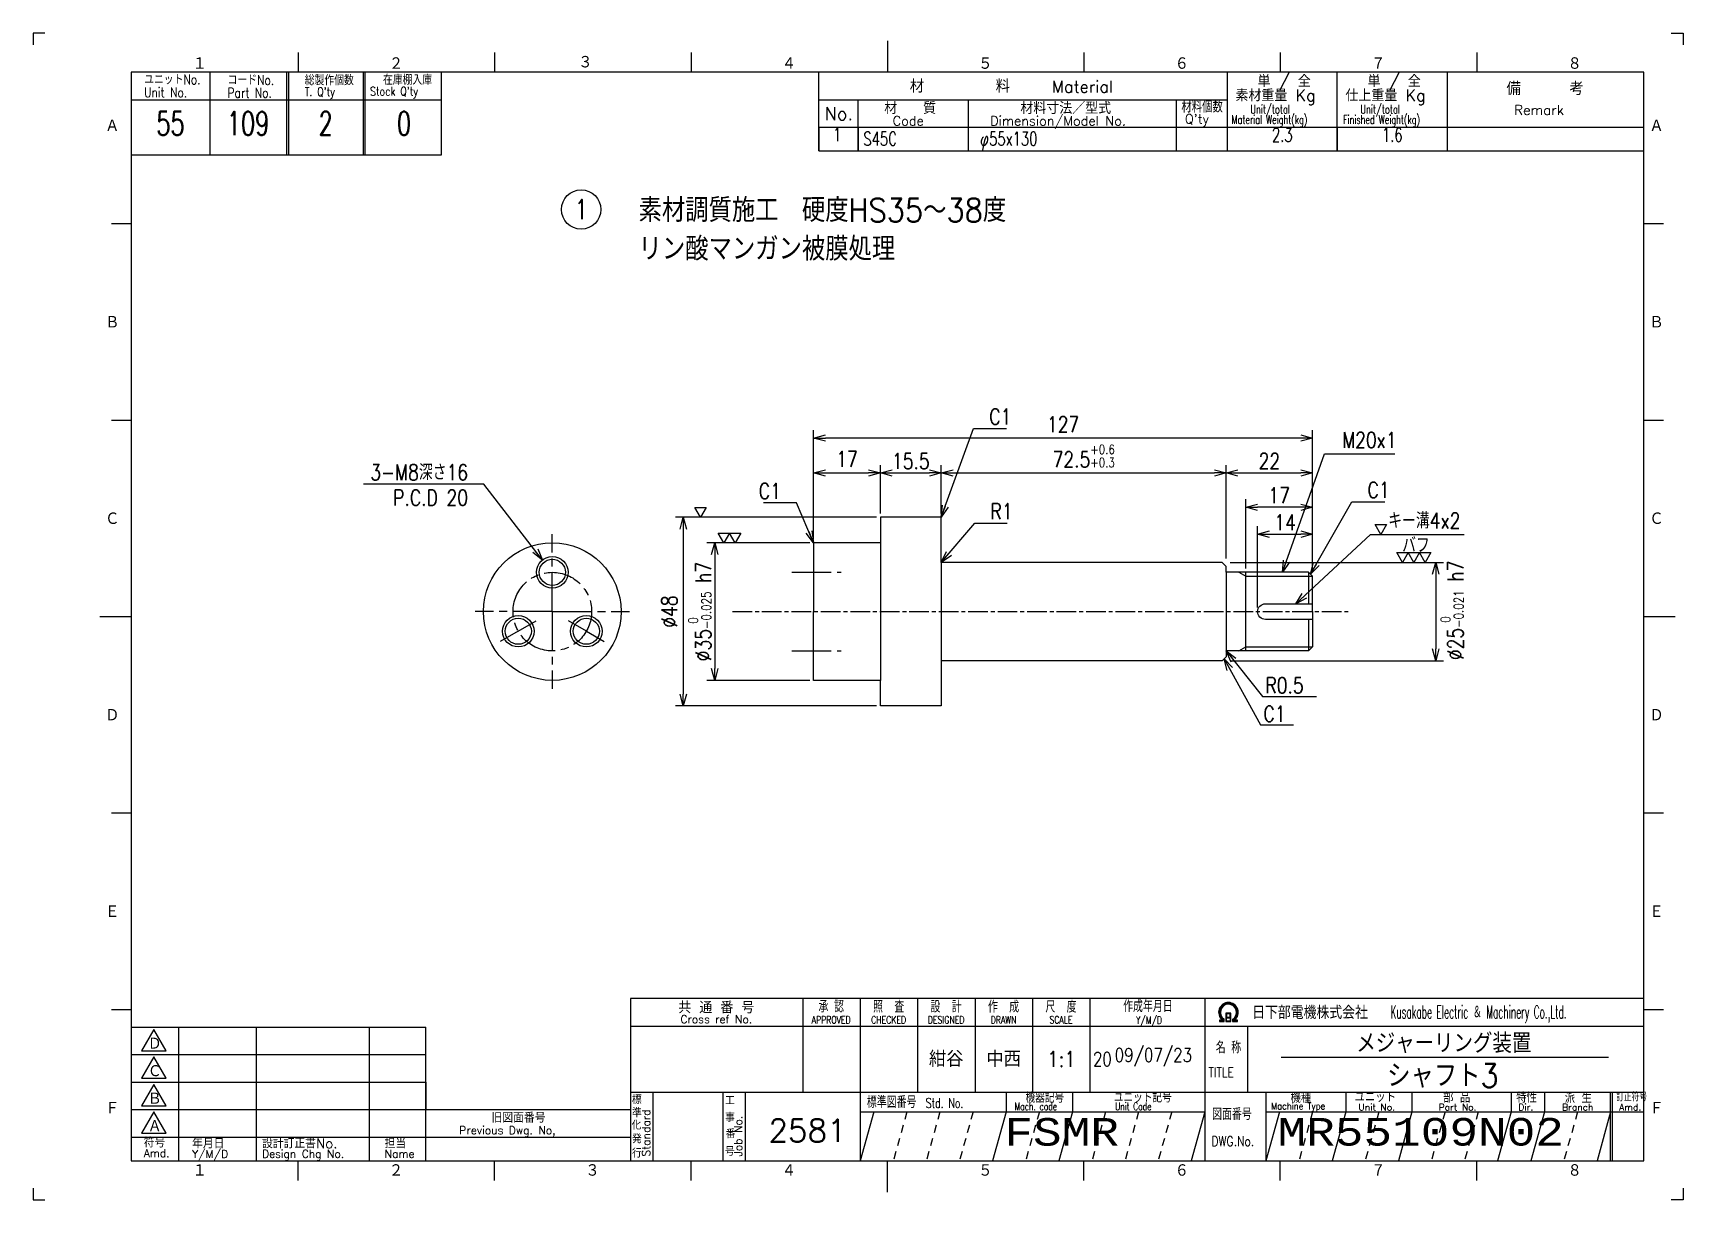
# Model space of a CAD drawing. Extents: x 0 to 420, y 0 to 297.
import ezdxf
from ezdxf.enums import TextEntityAlignment as Align

# ---------------------------------------------------------------- set-up
doc = ezdxf.new("R2010")
doc.units = 0
for name, pattern in [('GEN3A', [3.5, 2, -1.5]), ('GEN7', [15, 10, -1.5, 2, -1.5]), ('GEN7A', [7.5, 5, -0.75, 1, -0.75])]:
    doc.linetypes.add(name, pattern=pattern)
doc.layers.get('0').update_dxf_attribs({"linetype": 'CONTINUOUS'})
doc.layers.get('DEFPOINTS').update_dxf_attribs({"linetype": 'CONTINUOUS'})
for name, color, linetype in [('2', 5, 'CONTINUOUS'), ('4', 3, 'CONTINUOUS'), ('5', 3, 'CONTINUOUS'), ('6', 52, 'CONTINUOUS'), ('7', 4, 'GEN7'), ('7A', 4, 'GEN7A'), ('8', 1, 'CONTINUOUS'), ('RAHM2', 1, 'CONTINUOUS'), ('RAHM3', 52, 'CONTINUOUS')]:
    doc.layers.add(name, color=color, linetype=linetype)
doc.styles.add('DIMENSION', font='monotxt.shx', dxfattribs={"bigfont": 'bigfont.shx'})
doc.styles.get("Standard").update_dxf_attribs({"font": 'romans.shx', "width": 0.8, "bigfont": 'extfont.shx'})
doc.dimstyles.new('GEN-ISO', dxfattribs={"dimtxt": 4, "dimasz": 3, "dimexe": 2, "dimexo": 1, "dimgap": 1, "dimtad": 3, "dimdec": 3, "dimrnd": 0.001, "dimdsep": 46, "dimtxsty": 'Standard', "dimblk": 'OPEN30', "dimcen": 0, "dimclrt": 52, "dimadec": 0, "dimazin": 0, "dimtp": 0.1, "dimtm": 0.1, "dimtfac": 0.6, "dimtdec": 3, "dimtmove": 2, "dimatfit": 3, "dimldrblk": 'OPEN30', "dimfxl": 0, "dimarcsym": 0})

# ---------------------------------------------------------------- blocks, each defined once
blk = doc.blocks.new('1A3ﾌﾞﾋﾝ')
at = {"layer": 'RAHM2', "color": 5, "linetype": 'Continuous'}
for p, q in [((3, 297), (0, 297)), ((0, 297), (0, 294)), ((217.5, 295), (217.5, 287)), ((417, 297), (420, 297)), ((420, 297), (420, 294)), ((67.5, 292), (67.5, 287)), ((117.5, 292), (117.5, 287)), ((167.5, 292), (167.5, 287)), ((267.5, 292), (267.5, 287)), ((317.5, 292), (317.5, 287)), ((367.5, 292), (367.5, 287)), ((410, 287), (25, 287)), ((25, 287), (25, 10)), ((104, 266), (104, 287)), ((410, 10), (410, 287)), ((25, 266), (64.5, 266)), ((64.5, 266), (104, 266)), ((20, 248.5), (25, 248.5)), ((410, 248.5), (415, 248.5)), ((20, 198.5), (25, 198.5)), ((410, 198.5), (415, 198.5)), ((17, 148.5), (25, 148.5)), ((410, 148.5), (418, 148.5)), ((20, 98.5), (25, 98.5)), ((410, 98.5), (415, 98.5)), ((20, 48.5), (25, 48.5)), ((410, 48.5), (415, 48.5)), ((25, 10), (410, 10)), ((67.5, 5), (67.5, 10)), ((117.5, 5), (117.5, 10)), ((217.5, 2), (217.5, 10)), ((267.5, 5), (267.5, 10)), ((317.5, 5), (317.5, 10)), ((367.5, 5), (367.5, 10)), ((0, 3), (0, 0)), ((0, 0), (3, 0)), ((420, 0), (417, 0)), ((420, 3), (420, 0))]:
    blk.add_line(p, q, dxfattribs=at)
at = {"layer": 'RAHM2', "color": 7, "linetype": 'Continuous'}
for p, q in [((45, 287), (45, 266)), ((64.5, 287), (64.5, 266)), ((65, 287), (65, 266)), ((84, 287), (84, 266)), ((84.5, 287), (84.5, 266)), ((200, 267), (200, 287)), ((304, 287), (304, 267)), ((332, 267), (332, 287)), ((360, 287), (360, 267)), ((25, 280), (64.5, 280)), ((64.5, 280), (104, 280)), ((200, 280), (304, 280)), ((210, 267), (210, 280)), ((238, 280), (238, 267)), ((291, 280), (291, 267)), ((200, 273), (410, 273)), ((200, 267), (410, 267)), ((195.93, 51.26), (195.93, 27.42)), ((210.55, 51.26), (210.55, 10)), ((225.18, 51.26), (225.18, 27.42)), ((239.8, 51.26), (239.8, 27.42)), ((254.43, 51.26), (254.43, 27.42)), ((269.05, 51.26), (269.05, 27.42)), ((298.3, 51.26), (298.3, 10)), ((25, 44), (100, 44)), ((37, 44), (37, 10)), ((56.8, 44), (56.8, 10)), ((85.6, 44), (85.6, 10)), ((100, 10), (100, 44)), ((152.05, 44.26), (410, 44.26)), ((269.05, 44.26), (269.05, 27.42)), ((298.3, 44.26), (298.3, 44.26)), ((309.17, 44.26), (309.17, 27.42)), ((25, 37), (100, 37)), ((25, 30), (100, 30)), ((152.05, 27.42), (410, 27.42)), ((157.77, 27.42), (157.77, 10)), ((175.59, 27.42), (175.59, 10)), ((181.3, 27.42), (181.3, 10)), ((247.73, 27.42), (247.73, 22.42)), ((264.59, 27.42), (264.59, 22.42)), ((313.83, 27.42), (313.83, 10)), ((334.15, 27.42), (334.15, 22.42)), ((351, 27.42), (351, 22.42)), ((376.29, 27.42), (376.29, 22.42)), ((384.72, 27.42), (384.72, 22.42)), ((401.57, 10), (401.57, 27.42)), ((402.07, 10), (402.07, 27.42)), ((25, 23), (100, 23)), ((100, 23), (152.05, 23)), ((210.55, 22.42), (298.3, 22.42)), ((313.83, 22.42), (410, 22.42)), ((25, 16), (100, 16)), ((100, 16), (152.05, 16)), ((167.5, 5), (167.5, 10))]:
    blk.add_line(p, q, dxfattribs=at)
at = {"layer": 'RAHM2', "color": 3, "linetype": 'Continuous'}
for p, q in [((317.73, 36.35), (401.03, 36.35)), ((214.02, 22.42), (210.55, 10)), ((247.73, 22.42), (244.26, 10)), ((264.59, 22.42), (261.12, 10)), ((298.3, 22.42), (294.83, 10)), ((334.15, 22.42), (330.68, 10)), ((351, 22.42), (347.54, 10)), ((376.29, 22.42), (372.82, 10)), ((384.72, 22.42), (381.25, 10))]:
    blk.add_line(p, q, dxfattribs=at)
at = {"layer": 'RAHM2', "color": 3, "linetype": 'GEN3A'}
for p, q in [((222.44, 22.42), (218.98, 10)), ((230.87, 22.42), (227.41, 10)), ((239.3, 22.42), (235.84, 10)), ((256.16, 22.42), (252.69, 10)), ((273.01, 22.42), (269.55, 10)), ((281.44, 22.42), (277.98, 10)), ((289.87, 22.42), (286.41, 10)), ((325.72, 22.42), (322.25, 10)), ((342.57, 22.42), (339.11, 10)), ((359.43, 22.42), (355.97, 10)), ((367.86, 22.42), (364.39, 10)), ((393.14, 22.42), (389.68, 10))]:
    blk.add_line(p, q, dxfattribs=at)
at = {"layer": 'RAHM2', "color": 5, "linetype": 'Continuous'}
blk.add_lwpolyline([(410, 51.26), (152.05, 51.26), (152.05, 10)], dxfattribs=at)
at = {"layer": 'RAHM2', "color": 7, "linetype": 'Continuous'}
for points in [[(303.62, 47.51), (303.62, 45.4), (304.92, 45.4), (304.92, 47.51), (303.62, 47.51)], [(303.77, 47.36), (303.77, 46.53), (304.77, 46.53), (304.77, 47.36), (303.77, 47.36)], [(304.77, 46.38), (304.77, 45.55), (303.77, 45.55), (303.77, 46.38), (304.77, 46.38)], [(302.02, 45.4), (303.22, 45.4), (303.22, 46.01)], [(302.02, 45.58), (302.97, 45.58), (302.97, 45.91)], [(302.72, 45.82), (302.72, 45.75), (302.02, 45.75), (302.02, 45.4)], [(305.32, 45.98), (305.32, 45.4), (306.58, 45.4), (306.58, 45.75), (305.85, 45.75), (305.85, 45.8)], [(305.57, 45.87), (305.57, 45.58), (306.58, 45.58)]]:
    blk.add_lwpolyline(points, dxfattribs=at)
for points in [[(30.79, 43.41), (27.65, 37.97), (33.92, 37.97)], [(30.79, 36.41), (27.65, 30.97), (33.92, 30.97)], [(30.79, 29.41), (27.65, 23.97), (33.92, 23.97)], [(30.79, 22.41), (27.65, 16.97), (33.92, 16.97)]]:
    blk.add_lwpolyline(points, close=True, dxfattribs=at)
at = {"layer": 'RAHM2', "color": 3, "linetype": 'Continuous'}
for points in [[(317.29, 22.42), (313.83, 10)], [(401.57, 22.42), (401.57, 22.42), (398.11, 10)]]:
    blk.add_lwpolyline(points, dxfattribs=at)
at = {"layer": 'RAHM2', "color": 7, "linetype": 'Continuous'}
for radius, start, end in [(2.5, 308.2706, 230.8952), (2.28, 303.9949, 234.4013), (2.06, 299.8294, 238.4756)]:
    blk.add_arc((304.3, 47.76), radius, start, end, dxfattribs=at)
at = {"layer": 'RAHM2', "color": 5, "linetype": 'Continuous'}
for s, p in [('１', (40.6, 287.58)), ('２', (90.6, 287.58)), ('４', (190.6, 287.58)), ('５', (240.6, 287.58)), ('６', (290.6, 287.58)), ('７', (340.6, 287.58)), ('８', (390.6, 287.58)), ('Ａ', (18.36, 271.74)), ('Ａ', (411.44, 271.74)), ('Ｂ', (18.36, 221.74)), ('Ｂ', (411.44, 221.74)), ('Ｃ', (18.36, 171.74)), ('Ｃ', (411.44, 171.74)), ('Ｄ', (18.36, 121.74)), ('Ｄ', (411.44, 121.74)), ('Ｅ', (18.36, 71.74)), ('Ｅ', (411.44, 71.74)), ('Ｆ', (18.36, 21.74)), ('Ｆ', (411.44, 21.74)), ('１', (40.6, 5.87)), ('２', (90.6, 5.87)), ('３', (140.6, 5.87)), ('４', (190.6, 5.87)), ('５', (240.6, 5.87)), ('６', (290.6, 5.87)), ('７', (340.6, 5.87)), ('８', (390.6, 5.87))]:
    blk.add_text(s, height=3.31, dxfattribs=at).set_placement(p)
blk.add_text('３', height=3.31, dxfattribs=at).set_placement((140.6, 289.58), align=Align.MIDDLE)
at = {"layer": 'RAHM2', "color": 7, "linetype": 'Continuous'}
for s, height, width, p in [('ユニットNo.', 2.5, 0.8, (28.29, 283.92)), ('コードNo.', 2.5, 0.8, (49.52, 283.81)), ('総製作個数', 2.5, 0.8, (69.17, 283.72)), ('在庫棚入庫', 2.5, 0.8, (89.08, 283.82)), ('Unit No.', 2.5, 0.8, (28.29, 280.64)), ('Part No.', 2.5, 0.8, (49.52, 280.53)), ("T. Q'ty", 2.2, 0.8, (69.17, 280.96)), ("Stock Q'ty", 2.2, 0.8, (85.8, 281.06)), ('材料個数', 3, 0.8, (292.32, 276.75)), ('Unit/total', 2.2, 0.7, (309.86, 276.49)), ('Unit/total', 2.2, 0.7, (337.86, 276.49)), ('Material Weight(kg)', 2.2, 0.68, (305.1, 273.86)), ('Finished Weight(kg)', 2.2, 0.68, (333.46, 273.86)), ('作成年月日', 3, 0.7, (277.49, 47.82)), ('Y/M/D', 1.8, 0.8, (280.79, 44.87)), ('Kusakabe Electric ＆ Machinery Co.,Ltd.', 3.3108, 0.5, (345.56, 46.19)), ('名 称', 3, 0.7, (301.06, 37.33)), ('20', 3.5, 0.8, (269.81, 34.08)), ('TITLE', 2.5, 0.8, (299.18, 31.25)), ('標準図番号', 3, 0.7, (212.26, 23.44)), ('Std. No.', 2.5, 0.7, (227.23, 23.44)), ('機器記号', 2.5, 0.7, (252.65, 24.77)), ('ユニット記号', 2.5, 0.7, (275.14, 24.85)), ('訂正符号', 2, 0.7, (403.01, 25.16)), ('Mach. code', 2, 0.7, (249.86, 22.83)), ('Unit Code', 2, 0.7, (275.45, 22.83)), ('図面番号', 3, 0.7, (300.15, 20.37)), ('Machine Type', 1.7, 0.9, (315.15, 23.05))]:
    blk.add_text(s, height=height, dxfattribs=dict(at, width=width)).set_placement(p)
for s, height, p in [('単 / 全', 3, (311.71, 283.26)), ('単 / 全', 3, (339.71, 283.26)), ('材\u3000\u3000\u3000\u3000\u3000料', 3.311, (223.18, 281.82)), ('Material', 3, (259.34, 281.82)), ('素材重量 Kg', 3, (306.08, 279.63)), ('仕上重量 Kg', 3, (334.08, 279.63)), ('備     考', 3.311, (375.08, 281.21)), ('No.', 3.311, (201.5, 274.82)), ('材\u3000\u3000質', 3, (216.68, 276.39)), ('材料寸法／型式', 3, (251.33, 276.39)), ('Remark', 2.5, (377.03, 276.16)), ('Code', 2.4, (218.82, 273.45)), ('Dimension/Model No.', 2.4, (243.65, 273.45)), ("Q'ty", 2.4, (293.19, 273.93)), ('Ｄ', 3.2, (29.23, 38.2)), ('Ｃ', 3.2, (29.23, 31.2)), ('Ｂ', 3.2, (29.23, 24.2)), ('標', 2, (152.44, 24.43)), ('工', 2, (176.15, 24.24)), ('機種', 2.4, (320.08, 24.76)), ('ユニット', 2.4, (336.39, 24.96)), ('部 品', 2.4, (358.93, 24.79)), ('特性', 2.4, (377.55, 24.78)), ('派 生', 2.4, (389.89, 24.72)), ('旧図面番号', 2.5, (116.71, 19.69)), ('準', 2, (152.47, 21.11)), ('事', 2, (176.17, 19.92)), ('Unit No.', 1.7, (337.39, 22.76)), ('Part No.', 1.7, (357.81, 22.76)), ('Dir.', 1.7, (378.09, 22.76)), ('Branch', 1.7, (389.24, 22.76)), ('Amd.', 1.7, (403.74, 22.76)), ('Ａ', 3.2, (29.23, 17.2)), ('Previous Dwg. No,', 2, (108.5, 16.75)), ('化', 2, (152.37, 17.95)), ('番', 2, (176.31, 15.76)), ('Amd.', 2, (28.17, 10.93)), ('符号', 2.5, (28.17, 13.37)), ('Y/M/D', 2, (40.49, 10.7)), ('年月日', 2.5, (40.49, 13.14)), ('設計訂正書No.', 2.5, (58.29, 13.18)), ('Design Chg No.', 2, (58.29, 10.75)), ('担当', 2.5, (89.5, 13.18)), ('Name', 2, (89.5, 10.75)), ('行', 2, (152.46, 10.82)), ('発', 2, (152.46, 14.47)), ('号', 2, (176.11, 11.28))]:
    blk.add_text(s, height=height, dxfattribs=at).set_placement(p)
for s, height, p in [('共 通 番 号', 3, (173.93, 49.14)), ('Cross ref No.', 2, (173.93, 46.01))]:
    blk.add_text(s, height=height, dxfattribs=at).set_placement(p, align=Align.MIDDLE)
for s, height, width, p in [('承 認', 3, 0.7, (203.18, 49.35)), ('照  査', 3, 0.7, (217.8, 49.35)), ('設  計', 3, 0.7, (232.43, 49.35)), ('作  成', 3, 0.7, (247.05, 49.35)), ('尺  度', 3, 0.7, (261.67, 49.35)), ('APPROVED', 1.8, 0.8, (203.18, 45.85)), ('CHECKED', 1.8, 0.8, (217.8, 45.85)), ('DESIGNED', 1.8, 0.8, (232.43, 45.85)), ('DRAWN', 1.8, 0.8, (247.05, 45.85)), ('SCALE', 1.8, 0.8, (261.67, 45.85)), ('DWG.No.', 2.5, 0.8, (305.41, 14.96))]:
    blk.add_text(s, height=height, dxfattribs=dict(at, width=width)).set_placement(p, align=Align.MIDDLE)
at = {"layer": 'RAHM2', "color": 7, "linetype": 'Continuous', "width": 0.844147}
blk.add_text('日下部電機株式会社', height=3.311, dxfattribs=at).set_placement((310.35, 46.06), (339.79, 46.06), align=Align.FIT)
at = {"layer": 'RAHM2', "color": 7, "linetype": 'Continuous'}
for s, p in [('Standard', (157.07, 11.05)), ('Job No.', (180.5, 11.05))]:
    blk.add_text(s, height=2, rotation=90, dxfattribs=at).set_placement(p)
at = {"layer": 'RAHM2', "color": 5, "linetype": 'Continuous', "width": 0.7}
for tag, p in [('HEADER3', (35, 274.01)), ('HEADER4', (54.75, 274)), ('HEADER15', (74.49, 274)), ('HEADER16', (94.43, 274))]:
    blk.add_attdef(tag, text='', height=6, dxfattribs=at).set_placement(p, align=Align.MIDDLE)
at = {"layer": 'RAHM2', "color": 7, "linetype": 'Continuous'}
blk.add_attdef('HEADER5', text='', height=2.5, dxfattribs=at).set_placement((63.69, 267.1), align=Align.BOTTOM_RIGHT)
for tag, height, width, p in [('HEADER1', 5, 0.9, (359.12, 40.15)), ('HEADER25', 3.2, 0.63, (46.91, 40.38)), ('HEADER23', 3.33, 0.8, (71.4, 40.2)), ('HEADER24', 3.5, 0.8, (92.57, 40.22)), ('HEADER7', 5, 0.8, (174.38, 35.8)), ('GEN-TITLE-SCA', 4, 0.85, (261.79, 35.85)), ('HEADER22', 3.2, 0.63, (46.91, 33.38)), ('HEADER20', 3.33, 0.8, (71.4, 33.2)), ('HEADER21', 3.5, 0.8, (92.57, 33.22)), ('HEADER2', 6, 0.9, (358.89, 31.68)), ('HEADER19', 3.2, 0.63, (46.91, 26.38)), ('HEADER17', 3.33, 0.8, (71.4, 26.2)), ('HEADER18', 3.5, 0.8, (92.57, 26.22)), ('HEADER11', 3.2, 0.63, (46.91, 19.38)), ('HEADER9', 3.33, 0.8, (71.4, 19.2)), ('HEADER10', 3.5, 0.8, (92.57, 19.22)), ('HEADER14', 3.31, 0.8, (126.54, 12.82))]:
    blk.add_attdef(tag, text='', height=height, dxfattribs=dict(at, width=width)).set_placement(p, align=Align.MIDDLE)
for tag, p in [('HEADER27', (232.45, 36.09)), ('HEADER26', (247.07, 36.09))]:
    blk.add_attdef(tag, text='', height=4, dxfattribs=at).set_placement(p, align=Align.MIDDLE)
at = {"layer": 'RAHM2', "color": 7, "linetype": 'Continuous', "width": 0.8}
blk.add_attdef('GEN-TITLE-DAT', text='', height=3.5, dxfattribs=at).set_placement((275.35, 34.1), align=Align.BOTTOM_LEFT)
at = {"layer": 'RAHM2', "color": 5, "linetype": 'Continuous'}
blk.add_attdef('HEADER6', text='', height=5.8, dxfattribs=at).set_placement((207.09, 13.03), align=Align.BOTTOM_RIGHT)
at = {"layer": 'RAHM2', "color": 5, "linetype": 'Continuous', "style": 'DIMENSION', "width": 1.2}
for tag, p in [('HEADER13', (213.56, 11.75)), ('HEADER12', (247.26, 11.72)), ('GEN-TITLE-DWG', (316.79, 11.74))]:
    blk.add_attdef(tag, text='', height=7.02, dxfattribs=at).set_placement(p, align=Align.BOTTOM_LEFT)
at = {"layer": 'RAHM2', "color": 5, "linetype": 'Continuous', "style": 'DIMENSION'}
blk.add_attdef('HEADER8', text='', height=7.02, dxfattribs=at).set_placement((408.58, 11.71), align=Align.BOTTOM_RIGHT)
blk = doc.blocks.new('GENBALLOON1')
blk.add_circle((0, 0), 5)
at = {"flags": 1}
blk.add_attdef('GEN_PARENT', text='', height=2.5, dxfattribs=at).set_placement((0, 0), align=Align.MIDDLE)
blk.add_attdef('REF_NO', text='', height=3.5).set_placement((0, 0), align=Align.MIDDLE)
at = {"color": 7, "flags": 1}
for tag, p in [('5GENINF', (6.43, 0.96)), ('6GENINF', (6.43, 0.63)), ('7GENINF', (6.43, 0.3)), ('8GENINF', (6.43, -0.04)), ('9GENINF', (6.43, -0.37)), ('3GENINF', (6.43, -2.34)), ('4GENINF', (6.43, -2.67)), ('10GENINF', (6.43, -0.7)), ('11GENINF', (6.43, -1)), ('12GENINF', (6.43, -1.34)), ('13GENINF', (6.43, -1.67)), ('14GENINF', (6.43, -2)), ('15GENINF', (6.43, -3)), ('16GENINF', (6.43, -3.34)), ('17GENINF', (6.43, -3.7)), ('18GENINF', (6.43, -4.04)), ('19GENINF', (6.43, -4.37)), ('20GENINF', (6.43, -4.7)), ('21GENINF', (6.43, -5.04)), ('22GENINF', (6.43, -5.37))]:
    blk.add_attdef(tag, p, '', height=0.2, dxfattribs=at)
blk = doc.blocks.new('STDBUHIN')
at = {"color": 7}
for p, q in [((0, 0), (0, -6)), ((10, 0), (10, -6)), ((38, 0), (38, -6)), ((91, 0), (91, -6)), ((104, 0), (104, -6)), ((132, 0), (132, -6)), ((160, 0), (160, -6)), ((0, -6), (210, -6))]:
    blk.add_line(p, q, dxfattribs=at)
at = {"layer": 'RAHM3', "color": 7, "width": 0.9}
for tag, p in [('1GENST', (4.710911, -4.609434)), ('4GENST', (96.434633, -4.658422)), ('5GENST', (118, -4.729)), ('6GENST', (146, -4.729))]:
    blk.add_attdef(tag, text='', height=3.5, dxfattribs=at).set_placement(p, align=Align.BOTTOM_CENTER)
at = {"layer": 'RAHM3', "color": 7}
for tag, p, width in [('2GENST', (11.373533, -4.658422), 0.8), ('3GENST', (41.070972, -4.658422), 0.8), ('7GENST', (162.759538, -4.671383), 0.9)]:
    blk.add_attdef(tag, p, '', height=3.5, dxfattribs=dict(at, width=width))
blk = doc.blocks.new('_Open30')
at = {"color": 0, "linetype": 'ByBlock', "lineweight": -2}
for p, q in [((-1, 0.27), (0, 0)), ((0, 0), (-1, -0.27)), ((0, 0), (-1, 0))]:
    blk.add_line(p, q, dxfattribs=at)
blk = doc.blocks.new('*D19')
at = {"layer": '5', "color": 0, "lineweight": -2}
for p, q in [((198.71, 168.25), (198.71, 195.9)), ((322.71, 193.9), (201.71, 193.9)), ((325.71, 159.75), (325.71, 195.9))]:
    blk.add_line(p, q, dxfattribs=at)
at = {"layer": 'DEFPOINTS', "color": 0}
for p in [(198.71, 193.9), (198.71, 167.25), (325.71, 158.75)]:
    blk.add_point(p, dxfattribs=at)
at = {"layer": '5', "color": 0, "lineweight": -2, "xscale": 3, "yscale": 3, "zscale": 3, "rotation": 180}
blk.add_blockref('_Open30', (198.71, 193.9), dxfattribs=at)
at = {"layer": '5', "color": 0, "lineweight": -2, "xscale": 3, "yscale": 3, "zscale": 3}
blk.add_blockref('_Open30', (325.71, 193.9), dxfattribs=at)
at = {"layer": '5', "color": 52, "insert": (262.21, 197.4), "char_height": 4, "attachment_point": 5}
blk.add_mtext('127', dxfattribs=at)
blk = doc.blocks.new('*D20')
at = {"layer": '5', "color": 0, "lineweight": -2}
for p, q in [((198.71, 168.25), (198.71, 187.05)), ((201.71, 185.05), (212.71, 185.05)), ((215.71, 174.75), (215.71, 187.05))]:
    blk.add_line(p, q, dxfattribs=at)
at = {"layer": 'DEFPOINTS', "color": 0}
for p in [(215.71, 185.05), (215.71, 173.75), (198.71, 167.25)]:
    blk.add_point(p, dxfattribs=at)
at = {"layer": '5', "color": 0, "lineweight": -2, "xscale": 3, "yscale": 3, "zscale": 3, "rotation": 180}
blk.add_blockref('_Open30', (198.71, 185.05), dxfattribs=at)
at = {"layer": '5', "color": 0, "lineweight": -2, "xscale": 3, "yscale": 3, "zscale": 3}
blk.add_blockref('_Open30', (215.71, 185.05), dxfattribs=at)
at = {"layer": '5', "color": 52, "insert": (207.21, 188.55), "char_height": 4, "attachment_point": 5}
blk.add_mtext('17', dxfattribs=at)
blk = doc.blocks.new('*D21')
at = {"layer": '5', "color": 0, "lineweight": -2}
for p, q in [((214.71, 173.75), (163.51, 173.75)), ((165.51, 170.75), (165.51, 128.75)), ((214.71, 125.75), (163.51, 125.75))]:
    blk.add_line(p, q, dxfattribs=at)
at = {"layer": 'DEFPOINTS', "color": 0}
for p in [(215.71, 173.75), (165.51, 125.75), (215.71, 125.75)]:
    blk.add_point(p, dxfattribs=at)
at = {"layer": '5', "color": 0, "lineweight": -2, "xscale": 3, "yscale": 3, "zscale": 3}
for p, rotation in [((165.51, 173.75), 90), ((165.51, 125.75), 270)]:
    blk.add_blockref('_Open30', p, dxfattribs=dict(at, rotation=rotation))
at = {"layer": '5', "color": 52, "insert": (162.01, 149.75), "char_height": 4, "attachment_point": 5, "rotation": 90}
blk.add_mtext('%%c48', dxfattribs=at)
blk = doc.blocks.new('*D22')
at = {"layer": '5', "color": 0, "lineweight": -2}
for p, q in [((197.71, 167.25), (171.52, 167.25)), ((173.52, 164.25), (173.52, 135.25)), ((197.71, 132.25), (171.52, 132.25))]:
    blk.add_line(p, q, dxfattribs=at)
at = {"layer": 'DEFPOINTS', "color": 0}
for p in [(198.71, 167.25), (173.52, 132.25), (198.71, 132.25)]:
    blk.add_point(p, dxfattribs=at)
at = {"layer": '5', "color": 0, "lineweight": -2, "xscale": 3, "yscale": 3, "zscale": 3}
for p, rotation in [((173.52, 167.25), 90), ((173.52, 132.25), 270)]:
    blk.add_blockref('_Open30', p, dxfattribs=dict(at, rotation=rotation))
at = {"layer": '5', "color": 52, "insert": (169.72, 149.75), "char_height": 4, "attachment_point": 5, "rotation": 90}
blk.add_mtext('%%c35{\\H2.400000;\\S 0^ -0.025;} h7', dxfattribs=at)
blk = doc.blocks.new('*D23')
at = {"layer": '5', "color": 0, "lineweight": -2}
for p, q in [((304.71, 162.25), (359.07, 162.25)), ((357.07, 159.25), (357.07, 140.25)), ((304.71, 137.25), (359.07, 137.25))]:
    blk.add_line(p, q, dxfattribs=at)
at = {"layer": 'DEFPOINTS', "color": 0}
for p in [(303.71, 162.25), (303.71, 137.25), (357.07, 137.25)]:
    blk.add_point(p, dxfattribs=at)
at = {"layer": '5', "color": 0, "lineweight": -2, "xscale": 3, "yscale": 3, "zscale": 3}
for p, rotation in [((357.07, 162.25), 90), ((357.07, 137.25), 270)]:
    blk.add_blockref('_Open30', p, dxfattribs=dict(at, rotation=rotation))
at = {"layer": '5', "color": 52, "insert": (361.21, 150.04), "char_height": 4, "attachment_point": 5, "rotation": 90}
blk.add_mtext('%%c25{\\H2.400000;\\S 0^ -0.021;} h7', dxfattribs=at)
blk = doc.blocks.new('*D24')
at = {"layer": '5', "color": 0, "lineweight": -2}
for p, q in [((231.21, 174.75), (231.21, 187.05)), ((234.21, 185.05), (300.71, 185.05)), ((303.71, 163.25), (303.71, 187.05))]:
    blk.add_line(p, q, dxfattribs=at)
at = {"layer": 'DEFPOINTS', "color": 0}
for p in [(303.71, 185.05), (231.21, 173.75), (303.71, 162.25)]:
    blk.add_point(p, dxfattribs=at)
at = {"layer": '5', "color": 0, "lineweight": -2, "xscale": 3, "yscale": 3, "zscale": 3, "rotation": 180}
blk.add_blockref('_Open30', (231.21, 185.05), dxfattribs=at)
at = {"layer": '5', "color": 0, "lineweight": -2, "xscale": 3, "yscale": 3, "zscale": 3}
blk.add_blockref('_Open30', (303.71, 185.05), dxfattribs=at)
at = {"layer": '5', "color": 52, "insert": (267.46, 189.35), "char_height": 4, "attachment_point": 5}
blk.add_mtext('72.5{\\H2.400000;\\S+0.6^ +0.3;}', dxfattribs=at)
blk = doc.blocks.new('*D25')
at = {"layer": '5', "color": 0, "lineweight": -2}
for p, q in [((215.71, 174.75), (215.71, 187.05)), ((218.71, 185.05), (228.21, 185.05)), ((231.21, 174.75), (231.21, 187.05))]:
    blk.add_line(p, q, dxfattribs=at)
at = {"layer": 'DEFPOINTS', "color": 0}
for p in [(231.21, 185.05), (215.71, 173.75), (231.21, 173.75)]:
    blk.add_point(p, dxfattribs=at)
at = {"layer": '5', "color": 0, "lineweight": -2, "xscale": 3, "yscale": 3, "zscale": 3, "rotation": 180}
blk.add_blockref('_Open30', (215.71, 185.05), dxfattribs=at)
at = {"layer": '5', "color": 0, "lineweight": -2, "xscale": 3, "yscale": 3, "zscale": 3}
blk.add_blockref('_Open30', (231.21, 185.05), dxfattribs=at)
at = {"layer": '5', "color": 52, "insert": (223.46, 188.05), "char_height": 4, "attachment_point": 5}
blk.add_mtext('15.5', dxfattribs=at)
blk = doc.blocks.new('*D26')
at = {"layer": '5', "color": 0, "lineweight": -2}
for p, q in [((303.71, 163.25), (303.71, 187.05)), ((306.71, 185.05), (322.71, 185.05)), ((325.71, 159.75), (325.71, 187.05))]:
    blk.add_line(p, q, dxfattribs=at)
at = {"layer": 'DEFPOINTS', "color": 0}
for p in [(325.71, 185.05), (303.71, 162.25), (325.71, 158.75)]:
    blk.add_point(p, dxfattribs=at)
at = {"layer": '5', "color": 0, "lineweight": -2, "xscale": 3, "yscale": 3, "zscale": 3, "rotation": 180}
blk.add_blockref('_Open30', (303.71, 185.05), dxfattribs=at)
at = {"layer": '5', "color": 0, "lineweight": -2, "xscale": 3, "yscale": 3, "zscale": 3}
blk.add_blockref('_Open30', (325.71, 185.05), dxfattribs=at)
at = {"layer": '5', "color": 52, "insert": (314.71, 188.05), "char_height": 4, "attachment_point": 5}
blk.add_mtext('22', dxfattribs=at)
blk = doc.blocks.new('*D27')
at = {"layer": '5', "color": 0, "lineweight": -2}
for p, q in [((308.71, 160.75), (308.71, 178.32)), ((325.71, 159.75), (325.71, 178.32)), ((322.71, 176.32), (311.71, 176.32))]:
    blk.add_line(p, q, dxfattribs=at)
at = {"layer": 'DEFPOINTS', "color": 0}
for p in [(308.71, 176.32), (308.71, 159.75), (325.71, 158.75)]:
    blk.add_point(p, dxfattribs=at)
at = {"layer": '5', "color": 0, "lineweight": -2, "xscale": 3, "yscale": 3, "zscale": 3, "rotation": 180}
blk.add_blockref('_Open30', (308.71, 176.32), dxfattribs=at)
at = {"layer": '5', "color": 0, "lineweight": -2, "xscale": 3, "yscale": 3, "zscale": 3}
blk.add_blockref('_Open30', (325.71, 176.32), dxfattribs=at)
at = {"layer": '5', "color": 52, "insert": (317.21, 179.32), "char_height": 4, "attachment_point": 5}
blk.add_mtext('17', dxfattribs=at)
blk = doc.blocks.new('*D28')
at = {"layer": '5', "color": 0, "lineweight": -2}
for p, q in [((311.71, 150.75), (311.71, 171.45)), ((314.71, 169.45), (322.71, 169.45)), ((325.71, 159.75), (325.71, 171.45))]:
    blk.add_line(p, q, dxfattribs=at)
at = {"layer": 'DEFPOINTS', "color": 0}
for p in [(325.71, 169.45), (325.71, 158.75), (311.71, 149.75)]:
    blk.add_point(p, dxfattribs=at)
at = {"layer": '5', "color": 0, "lineweight": -2, "xscale": 3, "yscale": 3, "zscale": 3, "rotation": 180}
blk.add_blockref('_Open30', (311.71, 169.45), dxfattribs=at)
at = {"layer": '5', "color": 0, "lineweight": -2, "xscale": 3, "yscale": 3, "zscale": 3}
blk.add_blockref('_Open30', (325.71, 169.45), dxfattribs=at)
at = {"layer": '5', "color": 52, "insert": (318.71, 172.45), "char_height": 4, "attachment_point": 5}
blk.add_mtext('14', dxfattribs=at)

msp = doc.modelspace()

# ---------------------------------------------------------------- linework, layer by layer
for centre in [(132.1905, 159.7469), (123.5303, 144.7469), (140.8508, 144.7469)]:
    msp.add_circle(centre, 3.3235)
at = {"layer": '2'}
for p, q in [((231.2069, 173.7469), (215.7069, 173.7469)), ((215.7069, 173.7469), (215.7069, 167.2469)), ((231.2069, 162.2469), (231.2069, 173.7469)), ((215.7069, 167.2469), (198.7069, 167.2469)), ((198.7069, 167.2469), (198.7069, 149.7469)), ((215.7069, 167.2469), (215.7069, 132.2469)), ((231.2069, 162.2469), (231.2069, 137.2469)), ((302.7069, 162.2469), (231.2069, 162.2469)), ((302.7069, 162.2469), (303.7069, 161.2469)), ((303.7069, 159.7469), (303.7069, 161.2469)), ((303.7069, 159.7469), (303.7069, 138.2469)), ((324.7069, 159.7469), (303.7069, 159.7469)), ((308.7069, 139.7469), (308.7069, 159.7469)), ((324.7069, 159.7469), (324.7069, 151.7469)), ((325.7069, 158.7469), (324.7069, 159.7469)), ((325.7069, 149.7469), (325.7069, 158.7469)), ((198.7069, 132.2469), (198.7069, 149.7469)), ((324.7069, 147.7469), (324.7069, 139.7469)), ((325.7069, 149.7469), (325.7069, 140.7469)), ((324.7069, 139.7469), (303.7069, 139.7469)), ((325.7069, 140.7469), (324.7069, 139.7469)), ((302.7069, 137.2469), (231.2069, 137.2469)), ((231.2069, 137.2469), (231.2069, 125.7469)), ((303.7069, 138.2469), (302.7069, 137.2469)), ((215.7069, 132.2469), (198.7069, 132.2469)), ((215.7069, 125.7469), (215.7069, 132.2469)), ((231.2069, 125.7469), (215.7069, 125.7469))]:
    msp.add_line(p, q, dxfattribs=at)
msp.add_lwpolyline([(325.7069, 147.7469), (313.7069, 147.7469, -1), (313.7069, 151.7469), (325.7069, 151.7469)], format="xyb", dxfattribs=at)
msp.add_circle((132.1905, 149.7469), 17.5, dxfattribs=at)
at = {"layer": '4'}
for p, q in [((306.9749, 159.7469), (308.7069, 158.7469)), ((308.7069, 158.7469), (325.7069, 158.7469)), ((306.9749, 139.7469), (308.7069, 140.7469)), ((308.7069, 140.7469), (325.7069, 140.7469))]:
    msp.add_line(p, q, dxfattribs=at)
at = {"layer": '5'}
for centre in [(132.1905, 159.7469), (123.5303, 144.7469), (140.8508, 144.7469)]:
    msp.add_circle(centre, 4, dxfattribs=at)
at = {"layer": '6'}
msp.add_line((100, 30), (100, 23), dxfattribs=at)
at = {"layer": '7'}
for p, q in [((132.1905, 149.7469), (132.1905, 169.4241)), ((193.195, 159.7469), (205.7057, 159.7469)), ((132.1905, 149.7469), (112.5133, 149.7469)), ((123.5303, 144.7469), (128.1043, 147.3876)), ((132.1905, 149.7469), (132.1905, 130.0696)), ((132.1905, 149.7469), (151.8678, 149.7469)), ((140.8508, 144.7469), (136.2768, 147.3876)), ((123.5303, 144.7469), (118.9563, 142.1061)), ((140.8508, 144.7469), (145.4248, 142.1061)), ((193.195, 139.7469), (205.7057, 139.7469))]:
    msp.add_line(p, q, dxfattribs=at)
msp.add_circle((132.1905, 149.7469), 10, dxfattribs=at)
at = {"layer": '7A'}
msp.add_line((178.057, 149.7469), (334.9135, 149.7469), dxfattribs=at)
at = {"layer": '8'}
for points in [[(169.9015, 173.7469), (168.4585, 176.2469), (171.3455, 176.2469), (169.9025, 173.7469)], [(175.8338, 167.2469), (174.3908, 169.7469), (177.2778, 169.7469), (175.8348, 167.2469)], [(178.7208, 167.2469), (177.2778, 169.7469), (180.1648, 169.7469), (178.7218, 167.2469)], [(343.1122, 169.3941), (341.6692, 171.8941), (344.5562, 171.8941), (343.1132, 169.3941)], [(348.6266, 162.2469), (347.1836, 164.7469), (350.0706, 164.7469), (348.6276, 162.2469)], [(351.5136, 162.2469), (350.0706, 164.7469), (352.9576, 164.7469), (351.5146, 162.2469)], [(354.4006, 162.2469), (352.9576, 164.7469), (355.8446, 164.7469), (354.4016, 162.2469)]]:
    msp.add_lwpolyline(points, close=True, dxfattribs=at)

# ---------------------------------------------------------------- block references
at = {"layer": '2'}
msp.add_blockref('1A3ﾌﾞﾋﾝ', (0, 0), dxfattribs=at).add_auto_attribs({'GEN-TITLE-DWG': 'MR55109N02', 'GEN-TITLE-DAT': '09/07/23', 'GEN-TITLE-SCA': '1:1', 'HEADER1': 'メジャーリング装置', 'HEADER2': 'シャフト3', 'HEADER3': '55', 'HEADER4': '109', 'HEADER6': '2581', 'HEADER12': 'FSMR', 'HEADER15': '2', 'HEADER16': '0', 'HEADER27': '紺谷', 'HEADER26': '中西'})
at = {"layer": '5'}
ref = msp.add_blockref('GENBALLOON1', (139.5193, 252.085), dxfattribs=at)
ref.add_attrib('REF_NO', '1', dxfattribs={"color": 7, "height": 5, "width": 0.7}).set_placement((139.5193, 252.085), align=Align.MIDDLE_CENTER)
at = {"layer": 'RAHM2'}
ref = msp.add_blockref('STDBUHIN', (200, 273), dxfattribs=at)
ref.add_attrib('1GENST', '1', dxfattribs={"layer": 'RAHM3', "color": 7, "height": 3.5, "width": 0.7}).set_placement((204.711, 268.3906), align=Align.BOTTOM_CENTER)
ref.add_attrib('2GENST', 'S45C', (211.3736, 268.3416), dxfattribs={"layer": 'RAHM3', "color": 7, "height": 3.5, "width": 0.7})
ref.add_attrib('3GENST', 'φ55x130', (241.071, 268.3416), dxfattribs={"layer": 'RAHM3', "color": 7, "height": 3.5, "width": 0.7})
ref.add_attrib('5GENST', '2.3', dxfattribs={"layer": 'RAHM3', "color": 7, "height": 3.5, "width": 0.7}).set_placement((318, 268.271), align=Align.BOTTOM_CENTER)
ref.add_attrib('6GENST', '1.6', dxfattribs={"layer": 'RAHM3', "color": 7, "height": 3.5, "width": 0.7}).set_placement((346, 268.271), align=Align.BOTTOM_CENTER)

# ---------------------------------------------------------------- texts
at = {"layer": '5', "color": 52, "char_height": 4}
for s, insert, attachment_point in [('C1', (243.4134, 199.3562), 4), ('M20x1', (333.2587, 193.4105), 4), ('3-M8深さ16', (110.7387, 185.1987), 6), ('P.C.D 20', (110.7387, 178.7276), 6), ('C1', (190.3792, 180.4214), 6), ('C1', (339.6962, 180.7091), 4), ('R1', (243.7256, 175.2655), 4), ('キー溝4x2', (344.9676, 172.8941), 4), ('R0.5', (313.7107, 130.9754), 4), ('C1', (313.2107, 123.7257), 4)]:
    msp.add_mtext(s, dxfattribs=dict(at, insert=insert, attachment_point=attachment_point))
at = {"layer": '6'}
for s, height, width, p in [('素材調質施工\u3000硬度HS35～38度', 6, 0.9, (154.1459, 248.9202)), ('リン酸マンガン被膜処理', 6, 0.9, (154.1459, 239.075)), ('バフ', 4, 0.8, (348.5086, 164.6584))]:
    msp.add_text(s, height=height, dxfattribs=dict(at, width=width)).set_placement(p)

# ---------------------------------------------------------------- dimensions: what is measured, and where the dimension line sits
at = {"layer": '5'}
for base, p1, p2, override, picture, middle in [((198.7069, 193.9042), (325.7069, 158.7469), (198.7069, 167.2469), {"dimgap": 1.5, "dimtp": 0, "dimtm": 0.025}, '*D19', (262.2069, 197.4042)), ((215.7069, 185.0481), (198.7069, 167.2469), (215.7069, 173.7469), {"dimgap": 1.5, "dimtp": 0, "dimtm": 0.025}, '*D20', (207.2069, 188.5481)), ((303.7069, 185.0481), (231.2069, 173.7469), (303.7069, 162.2469), {"dimgap": 1.5, "dimtol": 1, "dimtp": 0.6, "dimtm": -0.3}, '*D24', (267.4569, 189.3481))]:
    dim = msp.add_linear_dim(base=base, p1=p1, p2=p2, dimstyle='GEN-ISO', override=override, dxfattribs=at)
    dim.commit()
    dim.dimension.update_dxf_attribs({"geometry": picture, "text_midpoint": middle})
for base, p1, p2, picture, middle in [((231.2069, 185.0481), (215.7069, 173.7469), (231.2069, 173.7469), '*D25', (223.4569, 188.0481)), ((325.7069, 185.0481), (303.7069, 162.2469), (325.7069, 158.7469), '*D26', (314.7069, 188.0481)), ((308.7069, 176.3165), (325.7069, 158.7469), (308.7069, 159.7469), '*D27', (317.2069, 179.3165)), ((325.7069, 169.4493), (311.7069, 149.7469), (325.7069, 158.7469), '*D28', (318.7069, 172.4493))]:
    dim = msp.add_linear_dim(base=base, p1=p1, p2=p2, dimstyle='GEN-ISO', dxfattribs=at)
    dim.commit()
    dim.dimension.update_dxf_attribs({"geometry": picture, "text_midpoint": middle})
for base, p1, p2, text, override, picture, middle in [((165.5102, 125.7469), (215.7069, 173.7469), (215.7069, 125.7469), '%%c<>', {"dimgap": 1.5, "dimtp": 0, "dimtm": 0.025}, '*D21', (162.0102, 149.7469)), ((173.5172, 132.2469), (198.7069, 167.2469), (198.7069, 132.2469), '%%c<> h7', {"dimtol": 1, "dimtp": 0, "dimtm": 0.025}, '*D22', (169.7172, 149.7469))]:
    dim = msp.add_linear_dim(base=base, p1=p1, p2=p2, angle=90, text=text, dimstyle='GEN-ISO', override=override, dxfattribs=at)
    dim.commit()
    dim.dimension.update_dxf_attribs({"geometry": picture, "text_midpoint": middle})
dim = msp.add_linear_dim(base=(357.0744, 137.2469), p1=(303.7069, 162.2469), p2=(303.7069, 137.2469), angle=90, text='%%c<> h7', dimstyle='GEN-ISO', override={"dimtol": 1, "dimtp": 0, "dimtm": 0.021}, dxfattribs=at)
dim.commit()
dim.dimension.update_dxf_attribs({"geometry": '*D23', "text_midpoint": (361.2067, 150.0387), "dimtype": 160})

# ---------------------------------------------------------------- leaders
at = {"layer": '5', "annotation_type": 0, "has_hookline": 1}
for points, hookline_direction, text_width in [([(231.2069, 173.7469), (239.4134, 196.3562), (242.4134, 196.3562)], 0, 4.419), ([(129.6926, 162.871), (114.7387, 182.1987), (111.7387, 182.1987)], 1, 26.5752), ([(198.7069, 167.2469), (194.3792, 177.4214), (191.3792, 177.4214)], 1, 4.419), ([(325.2069, 159.2469), (335.6962, 177.7091), (338.6962, 177.7091)], 0, 4.419), ([(231.2069, 162.2469), (239.7256, 172.2655), (242.7256, 172.2655)], 0, 4.2667), ([(303.7069, 139.7469), (312.9571, 128.1686), (315.9571, 128.1686)], 0, 9.7524), ([(303.2069, 137.7469), (312.4571, 120.9189), (315.4571, 120.9189)], 0, 4.419)]:
    msp.add_leader(points, dimstyle='GEN-ISO', dxfattribs=dict(at, hookline_direction=hookline_direction, text_width=text_width))
at = {"layer": '5', "annotation_type": 0, "has_hookline": 1, "hookline_direction": 0}
for points, text_width in [([(318.0273, 159.7469), (328.7587, 189.9105), (331.7587, 189.9105)], 13.4095), ([(321.4474, 151.7469), (340.4676, 169.3941), (343.4676, 169.3941)], 19.3219)]:
    msp.add_leader(points, dimstyle='GEN-ISO', override={"dimgap": 1.5, "dimtp": 0, "dimtm": 0.025}, dxfattribs=dict(at, text_width=text_width))

doc.saveas('drawing.dxf')
